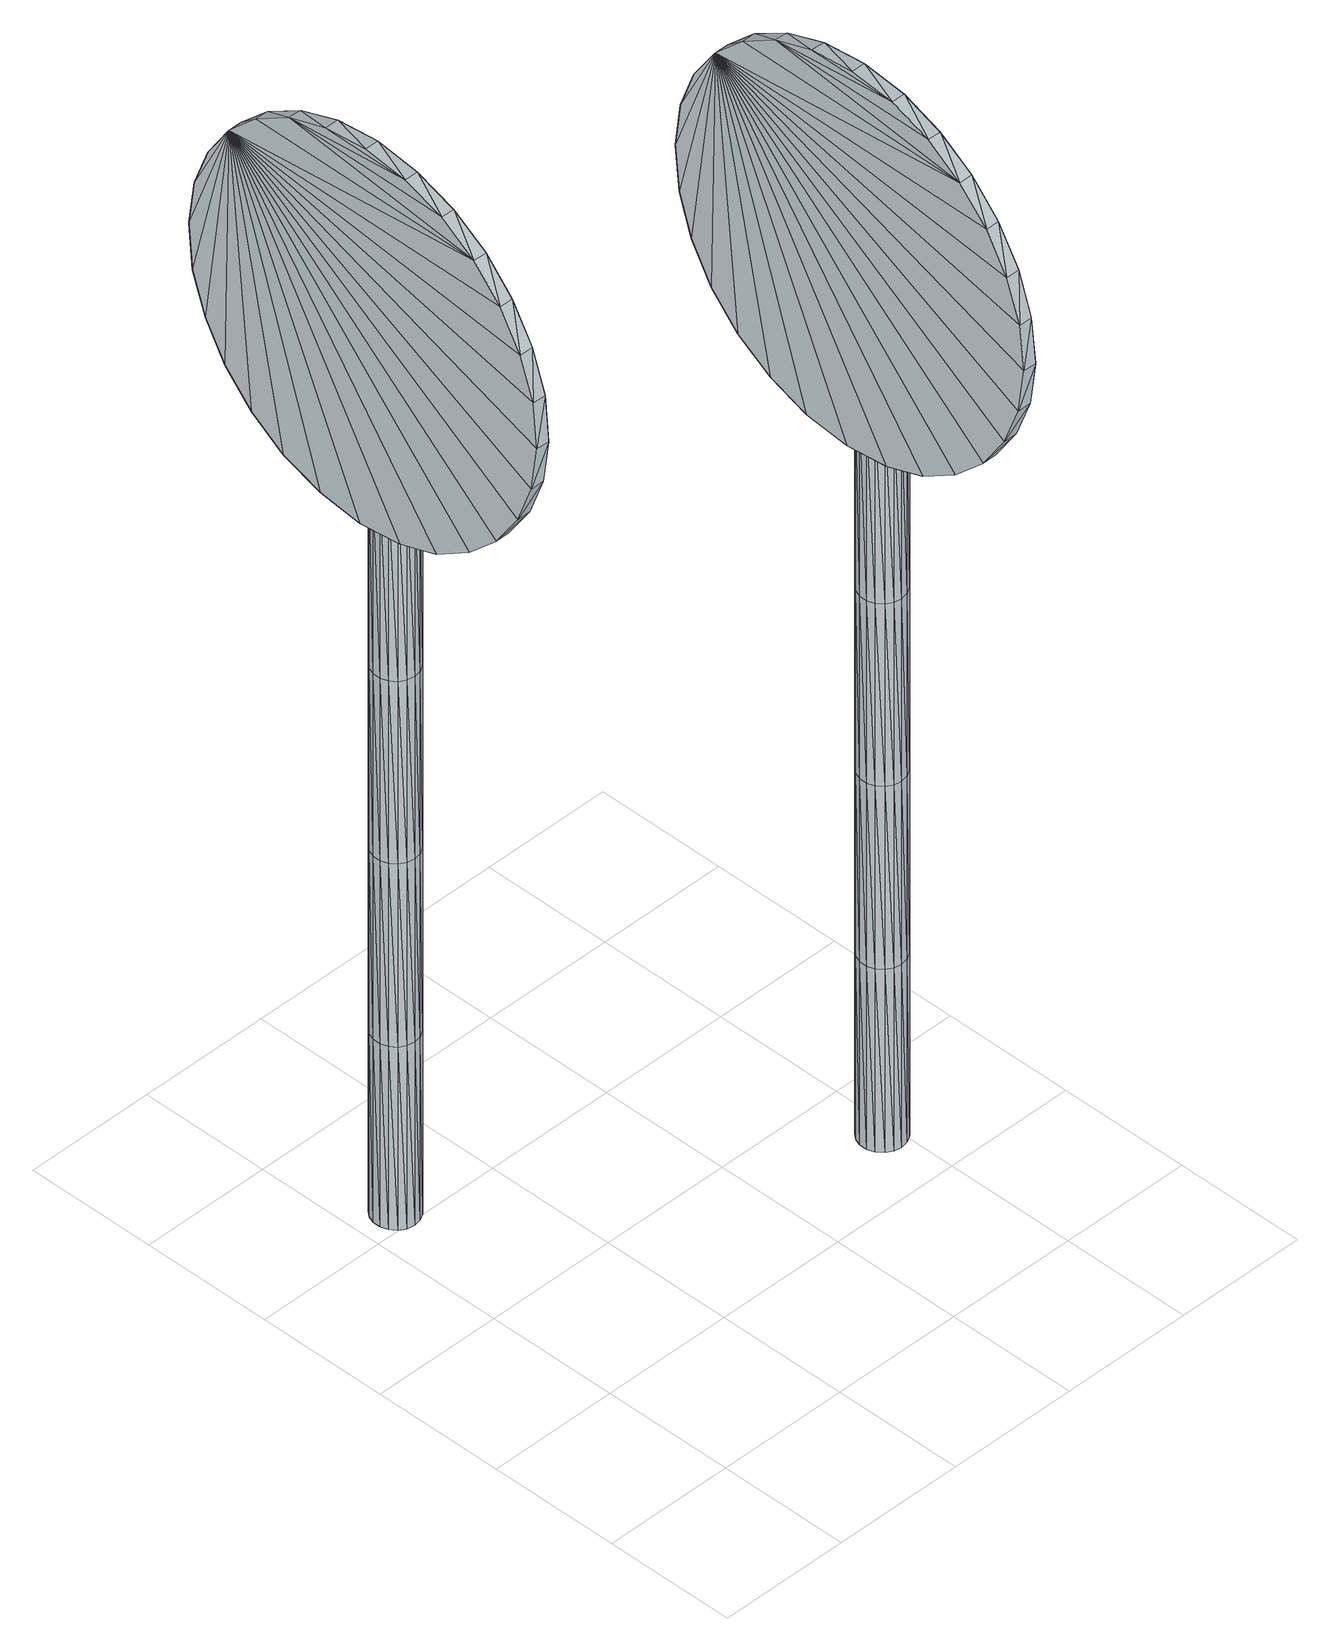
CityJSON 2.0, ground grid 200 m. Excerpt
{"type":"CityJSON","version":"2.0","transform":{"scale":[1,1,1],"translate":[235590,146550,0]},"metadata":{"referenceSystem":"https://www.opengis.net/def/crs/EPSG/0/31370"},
"CityObjects":{
"object1":{"type":"GenericCityObject","attributes":{"cluster":80,"mean_distance_to_centroid":0.0908,"new_centroid_x":235538.49,"new_centroid_y":147256.05,"mean_distance_to_camera":10.11,"H1":0,"H2":0,"Z_final":110.94,"cluster2":-1,"proj_x":235534.47,"proj_y":147251.44,"id_line":52570,"bearing_l":131.14,"distance":6.11,"orientation":"left","G_obj":311.14},"geometry":[{"type":"MultiSurface","lod":"2","boundaries":[[[0,1,2]],[[2,1,3]],[[3,1,4]],[[4,1,5]],[[5,1,6]],[[1,7,6]],[[1,8,7]],[[1,9,8]],[[1,10,9]],[[1,11,10]],[[1,12,11]],[[1,13,12]],[[1,14,13]],[[15,14,1]],[[16,15,1]],[[17,16,1]],[[18,17,1]],[[0,18,1]],[[19,20,0]],[[19,0,2]],[[21,19,2]],[[21,2,3]],[[21,3,22]],[[22,3,4]],[[22,4,23]],[[23,4,5]],[[23,5,24]],[[24,5,6]],[[24,6,25]],[[25,6,7]],[[25,7,26]],[[26,7,8]],[[26,8,27]],[[8,9,27]],[[27,9,28]],[[9,10,28]],[[10,29,28]],[[10,11,29]],[[11,30,29]],[[11,12,30]],[[30,12,31]],[[31,12,13]],[[31,13,32]],[[32,13,14]],[[32,14,33]],[[33,14,15]],[[33,15,34]],[[34,15,16]],[[34,16,35]],[[35,16,17]],[[36,35,17]],[[18,36,17]],[[20,36,18]],[[20,18,0]],[[37,38,20]],[[37,20,19]],[[39,37,19]],[[21,39,19]],[[39,21,40]],[[40,21,22]],[[40,22,41]],[[41,22,23]],[[41,23,42]],[[42,23,24]],[[42,24,43]],[[43,24,25]],[[43,25,44]],[[44,25,26]],[[26,45,44]],[[26,27,45]],[[27,46,45]],[[27,28,46]],[[28,47,46]],[[28,29,47]],[[47,29,48]],[[29,30,48]],[[48,30,49]],[[49,30,31]],[[49,31,50]],[[50,31,32]],[[50,32,51]],[[51,32,33]],[[51,33,52]],[[52,33,34]],[[52,34,53]],[[53,34,35]],[[54,53,35]],[[54,35,36]],[[38,54,36]],[[38,36,20]],[[55,56,38]],[[55,38,37]],[[57,55,37]],[[57,37,39]],[[57,39,58]],[[58,39,40]],[[58,40,59]],[[59,40,41]],[[59,41,60]],[[60,41,42]],[[60,42,61]],[[61,42,43]],[[61,43,62]],[[62,43,44]],[[44,63,62]],[[44,45,63]],[[45,64,63]],[[45,46,64]],[[46,65,64]],[[46,47,65]],[[47,66,65]],[[47,48,66]],[[66,48,67]],[[67,48,49]],[[67,49,68]],[[68,49,50]],[[68,50,69]],[[69,50,51]],[[69,51,70]],[[70,51,52]],[[70,52,71]],[[71,52,53]],[[72,71,53]],[[72,53,54]],[[56,72,54]],[[56,54,38]],[[73,74,56]],[[73,56,55]],[[75,73,55]],[[75,55,57]],[[75,57,76]],[[76,57,58]],[[76,58,77]],[[77,58,59]],[[77,59,78]],[[78,59,60]],[[78,60,79]],[[79,60,61]],[[79,61,80]],[[80,61,62]],[[62,81,80]],[[62,63,81]],[[63,82,81]],[[63,64,82]],[[64,83,82]],[[64,65,83]],[[65,84,83]],[[65,66,84]],[[84,66,85]],[[85,66,67]],[[85,67,86]],[[86,67,68]],[[86,68,87]],[[87,68,69]],[[87,69,88]],[[88,69,70]],[[88,70,89]],[[89,70,71]],[[90,89,71]],[[90,71,72]],[[74,90,72]],[[74,72,56]],[[91,92,74]],[[91,74,73]],[[93,91,73]],[[93,73,75]],[[93,75,94]],[[94,75,76]],[[94,76,95]],[[95,76,77]],[[95,77,96]],[[96,77,78]],[[96,78,97]],[[97,78,79]],[[97,79,98]],[[98,79,80]],[[80,99,98]],[[80,81,99]],[[81,100,99]],[[81,82,100]],[[82,101,100]],[[82,83,101]],[[83,102,101]],[[83,84,102]],[[102,84,103]],[[103,84,85]],[[103,85,104]],[[104,85,86]],[[104,86,105]],[[105,86,87]],[[105,87,106]],[[106,87,88]],[[106,88,107]],[[107,88,89]],[[108,107,89]],[[108,89,90]],[[92,108,90]],[[92,90,74]],[[92,91,109]],[[91,93,109]],[[93,94,109]],[[94,95,109]],[[95,96,109]],[[109,96,97]],[[109,97,98]],[[109,98,99]],[[109,99,100]],[[109,100,101]],[[109,101,102]],[[109,102,103]],[[109,103,104]],[[105,109,104]],[[106,109,105]],[[107,109,106]],[[108,109,107]],[[92,109,108]],[[110,111,112]],[[113,112,114]],[[115,112,113]],[[116,112,115]],[[117,112,116]],[[118,112,117]],[[119,112,118]],[[120,112,119]],[[121,112,120]],[[122,112,121]],[[122,123,112]],[[123,110,112]],[[111,124,112]],[[124,125,112]],[[125,126,112]],[[126,127,112]],[[127,128,112]],[[128,129,112]],[[129,130,112]],[[130,131,112]],[[112,131,132]],[[131,133,132]],[[131,134,133]],[[133,134,135]],[[133,135,136]],[[135,137,136]],[[133,136,138]],[[136,139,138]],[[136,137,139]],[[137,140,139]],[[137,135,140]],[[135,141,140]],[[135,134,141]],[[134,142,141]],[[134,131,142]],[[131,143,142]],[[131,130,143]],[[143,130,144]],[[144,130,129]],[[144,129,145]],[[145,129,128]],[[145,128,146]],[[146,127,147]],[[147,127,126]],[[147,126,148]],[[148,126,125]],[[148,125,149]],[[149,125,124]],[[150,149,124]],[[150,124,111]],[[151,150,111]],[[151,111,110]],[[152,151,110]],[[152,110,123]],[[146,128,127]],[[153,123,122]],[[154,153,122]],[[154,122,121]],[[155,154,121]],[[155,121,120]],[[156,155,120]],[[156,120,119]],[[157,156,119]],[[157,119,118]],[[157,118,158]],[[158,118,117]],[[158,117,159]],[[153,152,123]],[[159,117,116]],[[159,116,160]],[[160,116,115]],[[160,115,161]],[[161,115,113]],[[161,113,162]],[[162,113,114]],[[162,114,163]],[[163,114,112]],[[163,112,164]],[[164,112,132]],[[132,165,164]],[[132,133,165]],[[133,138,165]],[[138,139,140]],[[161,162,163]],[[160,161,163]],[[159,160,163]],[[158,159,163]],[[157,158,163]],[[156,157,163]],[[155,156,163]],[[154,155,163]],[[153,154,163]],[[153,163,152]],[[152,163,151]],[[151,163,150]],[[150,163,149]],[[149,163,148]],[[148,163,147]],[[147,163,146]],[[146,163,145]],[[145,163,144]],[[144,163,143]],[[143,163,142]],[[163,164,142]],[[142,164,165]],[[142,165,141]],[[165,140,141]],[[165,138,140]],[[166,167,168]],[[168,167,169]],[[170,168,169]],[[170,169,171]],[[170,171,172]],[[172,171,173]],[[172,173,174]],[[174,173,175]],[[174,175,176]],[[176,175,177]],[[176,177,178]],[[178,177,179]],[[178,179,180]],[[180,179,181]],[[180,181,182]],[[182,181,183]],[[182,183,184]],[[184,183,185]],[[184,185,186]],[[186,185,187]],[[186,187,188]],[[188,187,189]],[[188,189,190]],[[190,189,191]],[[192,190,191]],[[192,191,193]],[[194,192,193]],[[194,193,195]],[[196,194,195]],[[196,195,197]],[[198,196,197]],[[198,197,199]],[[200,198,199]],[[200,199,201]],[[202,200,201]],[[202,201,203]],[[204,202,203]],[[204,203,205]],[[206,204,205]],[[206,205,207]],[[208,206,207]],[[208,207,209]],[[210,208,209]],[[210,209,211]],[[212,210,211]],[[212,211,213]],[[214,212,213]],[[214,213,215]],[[216,214,215]],[[216,215,217]],[[216,217,218]],[[218,217,219]],[[218,219,220]],[[220,219,221]],[[220,221,222]],[[222,221,223]],[[222,223,224]],[[224,223,225]],[[224,225,226]],[[226,225,227]],[[226,227,228]],[[228,227,229]],[[228,229,230]],[[230,229,231]],[[230,231,232]],[[232,231,233]],[[232,233,234]],[[234,233,235]],[[234,235,236]],[[236,235,237]],[[238,236,237]],[[238,237,239]],[[238,239,240]],[[240,239,241]],[[241,242,240]],[[241,243,242]],[[242,243,244]],[[244,243,245]],[[244,245,246]],[[246,245,247]],[[246,247,248]],[[248,247,249]],[[248,249,250]],[[250,249,251]],[[250,251,252]],[[252,251,253]],[[252,253,254]],[[254,253,255]],[[254,255,256]],[[256,255,257]],[[256,257,258]],[[258,257,259]],[[258,259,260]],[[260,259,261]],[[260,261,262]],[[262,261,263]],[[262,263,264]],[[264,263,265]],[[264,265,266]],[[266,265,267]],[[266,267,268]],[[268,267,269]],[[269,270,268]],[[269,271,270]],[[271,272,270]],[[271,273,272]],[[273,274,272]],[[273,275,274]],[[275,276,274]],[[275,277,276]],[[277,278,276]],[[277,279,278]],[[279,280,278]],[[279,281,280]],[[281,282,280]],[[281,283,282]],[[283,284,282]],[[283,285,284]],[[285,286,284]],[[285,287,286]],[[287,288,286]],[[287,289,288]],[[289,290,288]],[[289,291,290]],[[290,291,292]],[[292,291,293]],[[292,293,294]],[[294,293,295]],[[294,295,296]],[[296,295,297]],[[296,297,298]],[[298,297,299]],[[298,299,300]],[[300,299,301]],[[300,301,302]],[[302,301,303]],[[302,303,304]],[[304,303,305]],[[304,305,306]],[[306,305,307]],[[306,307,308]],[[308,307,309]],[[308,309,310]],[[310,309,311]],[[310,311,312]],[[312,311,313]],[[313,166,312]],[[313,167,166]],[[169,167,313]],[[169,313,171]],[[171,313,311]],[[173,171,311]],[[173,311,309]],[[175,173,309]],[[175,309,307]],[[177,175,307]],[[177,307,305]],[[179,177,305]],[[179,305,303]],[[181,179,303]],[[181,303,301]],[[183,181,301]],[[183,301,299]],[[183,299,297]],[[185,183,297]],[[185,297,295]],[[187,185,295]],[[187,295,293]],[[189,187,293]],[[189,293,291]],[[189,291,289]],[[189,289,287]],[[191,189,287]],[[191,287,285]],[[193,191,285]],[[195,193,285]],[[195,285,283]],[[197,195,283]],[[199,197,283]],[[201,199,283]],[[201,283,281]],[[203,201,281]],[[205,203,281]],[[205,281,279]],[[205,279,207]],[[207,279,209]],[[209,279,277]],[[209,277,211]],[[211,277,275]],[[211,275,213]],[[213,275,273]],[[213,273,215]],[[215,273,271]],[[215,271,217]],[[217,271,219]],[[219,271,269]],[[219,269,221]],[[221,269,267]],[[221,267,223]],[[223,267,265]],[[223,265,225]],[[225,265,263]],[[225,263,261]],[[225,261,227]],[[227,261,259]],[[227,259,229]],[[229,259,257]],[[229,257,255]],[[229,255,231]],[[231,255,253]],[[231,253,233]],[[233,253,251]],[[233,251,235]],[[251,249,235]],[[235,249,247]],[[235,247,237]],[[247,245,237]],[[237,245,243]],[[237,243,239]],[[239,243,241]],[[238,240,242]],[[168,312,166]],[[170,312,168]],[[170,310,312]],[[172,310,170]],[[172,308,310]],[[174,308,172]],[[174,306,308]],[[176,306,174]],[[176,304,306]],[[178,304,176]],[[178,302,304]],[[180,302,178]],[[180,300,302]],[[182,300,180]],[[182,298,300]],[[182,296,298]],[[184,296,182]],[[184,294,296]],[[186,294,184]],[[186,292,294]],[[188,292,186]],[[188,290,292]],[[188,288,290]],[[188,286,288]],[[190,286,188]],[[190,284,286]],[[192,284,190]],[[194,284,192]],[[194,282,284]],[[196,282,194]],[[198,282,196]],[[200,282,198]],[[200,280,282]],[[202,280,200]],[[204,280,202]],[[204,278,280]],[[204,206,278]],[[206,208,278]],[[208,276,278]],[[208,210,276]],[[210,274,276]],[[210,212,274]],[[212,272,274]],[[212,214,272]],[[214,270,272]],[[214,216,270]],[[216,218,270]],[[218,268,270]],[[218,220,268]],[[220,266,268]],[[220,222,266]],[[222,264,266]],[[222,224,264]],[[224,262,264]],[[224,260,262]],[[224,226,260]],[[226,258,260]],[[226,228,258]],[[228,256,258]],[[228,254,256]],[[228,230,254]],[[230,252,254]],[[230,232,252]],[[232,250,252]],[[232,234,250]],[[250,234,248]],[[234,246,248]],[[234,236,246]],[[246,236,244]],[[236,242,244]],[[236,238,242]],[[314,315,316]],[[316,315,317]],[[318,316,317]],[[318,317,319]],[[318,319,320]],[[320,319,321]],[[320,321,322]],[[322,321,323]],[[322,323,324]],[[324,323,325]],[[324,325,326]],[[326,325,327]],[[326,327,328]],[[328,327,329]],[[328,329,330]],[[330,329,331]],[[330,331,332]],[[332,331,333]],[[332,333,334]],[[334,333,335]],[[334,335,336]],[[336,335,337]],[[336,337,338]],[[338,337,339]],[[340,338,339]],[[340,339,341]],[[342,340,341]],[[342,341,343]],[[344,342,343]],[[344,343,345]],[[346,344,345]],[[346,345,347]],[[348,346,347]],[[348,347,349]],[[350,348,349]],[[350,349,351]],[[352,350,351]],[[352,351,353]],[[354,352,353]],[[354,353,355]],[[356,354,355]],[[356,355,357]],[[358,356,357]],[[358,357,359]],[[360,358,359]],[[360,359,361]],[[362,360,361]],[[362,361,363]],[[364,362,363]],[[364,363,365]],[[364,365,366]],[[366,365,367]],[[366,367,368]],[[368,367,369]],[[368,369,370]],[[370,369,371]],[[370,371,372]],[[372,371,373]],[[372,373,374]],[[374,373,375]],[[374,375,376]],[[376,375,377]],[[376,377,378]],[[378,377,379]],[[378,379,380]],[[380,379,381]],[[380,381,382]],[[382,381,383]],[[382,383,384]],[[384,383,385]],[[386,384,385]],[[386,385,387]],[[386,387,388]],[[388,387,389]],[[389,390,388]],[[389,391,390]],[[390,391,392]],[[392,391,393]],[[392,393,394]],[[394,393,395]],[[394,395,396]],[[396,395,397]],[[396,397,398]],[[398,397,399]],[[398,399,400]],[[400,399,401]],[[400,401,402]],[[402,401,403]],[[402,403,404]],[[404,403,405]],[[404,405,406]],[[406,405,407]],[[406,407,408]],[[408,407,409]],[[408,409,410]],[[410,409,411]],[[410,411,412]],[[412,411,413]],[[412,413,414]],[[414,413,415]],[[414,415,416]],[[416,415,417]],[[417,418,416]],[[417,419,418]],[[419,420,418]],[[419,421,420]],[[421,422,420]],[[421,423,422]],[[423,424,422]],[[423,425,424]],[[425,426,424]],[[425,427,426]],[[427,428,426]],[[427,429,428]],[[429,430,428]],[[429,431,430]],[[431,432,430]],[[431,433,432]],[[433,434,432]],[[433,435,434]],[[435,436,434]],[[435,437,436]],[[437,438,436]],[[437,439,438]],[[438,439,440]],[[440,439,441]],[[440,441,442]],[[442,441,443]],[[442,443,444]],[[444,443,445]],[[444,445,446]],[[446,445,447]],[[446,447,448]],[[448,447,449]],[[448,449,450]],[[450,449,451]],[[450,451,452]],[[452,451,453]],[[452,453,454]],[[454,453,455]],[[454,455,456]],[[456,455,457]],[[456,457,458]],[[458,457,459]],[[458,459,460]],[[460,459,461]],[[461,314,460]],[[461,315,314]],[[317,315,461]],[[317,461,319]],[[319,461,459]],[[321,319,459]],[[321,459,457]],[[323,321,457]],[[323,457,455]],[[325,323,455]],[[325,455,453]],[[327,325,453]],[[327,453,451]],[[329,327,451]],[[329,451,449]],[[331,329,449]],[[331,449,447]],[[331,447,445]],[[333,331,445]],[[333,445,443]],[[335,333,443]],[[335,443,441]],[[337,335,441]],[[337,441,439]],[[337,439,437]],[[337,437,435]],[[339,337,435]],[[339,435,433]],[[341,339,433]],[[343,341,433]],[[343,433,431]],[[345,343,431]],[[347,345,431]],[[349,347,431]],[[349,431,429]],[[351,349,429]],[[353,351,429]],[[353,429,427]],[[353,427,355]],[[355,427,357]],[[357,427,425]],[[357,425,359]],[[359,425,423]],[[359,423,361]],[[361,423,421]],[[361,421,363]],[[363,421,419]],[[363,419,365]],[[365,419,367]],[[367,419,417]],[[367,417,369]],[[369,417,415]],[[369,415,371]],[[371,415,413]],[[371,413,373]],[[373,413,411]],[[373,411,409]],[[373,409,375]],[[375,409,407]],[[375,407,377]],[[377,407,405]],[[377,405,403]],[[377,403,379]],[[379,403,401]],[[379,401,381]],[[381,401,399]],[[381,399,383]],[[399,397,383]],[[383,397,395]],[[383,395,385]],[[395,393,385]],[[385,393,391]],[[385,391,387]],[[387,391,389]],[[386,388,390]],[[316,460,314]],[[318,460,316]],[[318,458,460]],[[320,458,318]],[[320,456,458]],[[322,456,320]],[[322,454,456]],[[324,454,322]],[[324,452,454]],[[326,452,324]],[[326,450,452]],[[328,450,326]],[[328,448,450]],[[330,448,328]],[[330,446,448]],[[330,444,446]],[[332,444,330]],[[332,442,444]],[[334,442,332]],[[334,440,442]],[[336,440,334]],[[336,438,440]],[[336,436,438]],[[336,434,436]],[[338,434,336]],[[338,432,434]],[[340,432,338]],[[342,432,340]],[[342,430,432]],[[344,430,342]],[[346,430,344]],[[348,430,346]],[[348,428,430]],[[350,428,348]],[[352,428,350]],[[352,426,428]],[[352,354,426]],[[354,356,426]],[[356,424,426]],[[356,358,424]],[[358,422,424]],[[358,360,422]],[[360,420,422]],[[360,362,420]],[[362,418,420]],[[362,364,418]],[[364,366,418]],[[366,416,418]],[[366,368,416]],[[368,414,416]],[[368,370,414]],[[370,412,414]],[[370,372,412]],[[372,410,412]],[[372,408,410]],[[372,374,408]],[[374,406,408]],[[374,376,406]],[[376,404,406]],[[376,402,404]],[[376,378,402]],[[378,400,402]],[[378,380,400]],[[380,398,400]],[[380,382,398]],[[398,382,396]],[[382,394,396]],[[382,384,394]],[[394,384,392]],[[384,390,392]],[[384,386,390]]]}]},
"object2":{"type":"GenericCityObject","attributes":{"cluster":92,"mean_distance_to_centroid":0.0808,"new_centroid_x":236062.91,"new_centroid_y":146932.12,"mean_distance_to_camera":8.89,"H1":0,"H2":0,"Z_final":108.78,"cluster2":-1,"proj_x":236066.83,"proj_y":146926.92,"id_line":53574,"bearing_l":52.92,"distance":6.51,"orientation":"left","G_obj":232.92},"geometry":[{"type":"MultiSurface","lod":"2","boundaries":[[[462,463,464]],[[464,463,465]],[[465,463,466]],[[466,463,467]],[[467,463,468]],[[463,469,468]],[[463,470,469]],[[463,471,470]],[[463,472,471]],[[463,473,472]],[[463,474,473]],[[463,475,474]],[[463,476,475]],[[477,476,463]],[[478,477,463]],[[479,478,463]],[[480,479,463]],[[462,480,463]],[[481,482,462]],[[481,462,464]],[[483,481,464]],[[483,464,465]],[[483,465,484]],[[484,465,466]],[[484,466,485]],[[485,466,467]],[[485,467,486]],[[486,467,468]],[[486,468,487]],[[487,468,469]],[[487,469,488]],[[488,469,470]],[[488,470,489]],[[470,471,489]],[[489,471,490]],[[471,472,490]],[[472,491,490]],[[472,473,491]],[[473,492,491]],[[473,474,492]],[[492,474,493]],[[493,474,475]],[[493,475,494]],[[494,475,476]],[[494,476,495]],[[495,476,477]],[[495,477,496]],[[496,477,478]],[[496,478,497]],[[497,478,479]],[[498,497,479]],[[480,498,479]],[[482,498,480]],[[482,480,462]],[[499,500,482]],[[499,482,481]],[[501,499,481]],[[483,501,481]],[[501,483,502]],[[502,483,484]],[[502,484,503]],[[503,484,485]],[[503,485,504]],[[504,485,486]],[[504,486,505]],[[505,486,487]],[[505,487,506]],[[506,487,488]],[[488,507,506]],[[488,489,507]],[[489,508,507]],[[489,490,508]],[[490,509,508]],[[490,491,509]],[[509,491,510]],[[491,492,510]],[[510,492,511]],[[511,492,493]],[[511,493,512]],[[512,493,494]],[[512,494,513]],[[513,494,495]],[[513,495,514]],[[514,495,496]],[[514,496,515]],[[515,496,497]],[[516,515,497]],[[516,497,498]],[[500,516,498]],[[500,498,482]],[[517,518,500]],[[517,500,499]],[[519,517,499]],[[519,499,501]],[[519,501,520]],[[520,501,502]],[[520,502,521]],[[521,502,503]],[[521,503,522]],[[522,503,504]],[[522,504,523]],[[523,504,505]],[[523,505,524]],[[524,505,506]],[[506,525,524]],[[506,507,525]],[[507,526,525]],[[507,508,526]],[[508,527,526]],[[508,509,527]],[[509,528,527]],[[509,510,528]],[[528,510,529]],[[529,510,511]],[[529,511,530]],[[530,511,512]],[[530,512,531]],[[531,512,513]],[[531,513,532]],[[532,513,514]],[[532,514,533]],[[533,514,515]],[[534,533,515]],[[534,515,516]],[[518,534,516]],[[518,516,500]],[[535,536,518]],[[535,518,517]],[[537,535,517]],[[537,517,519]],[[537,519,538]],[[538,519,520]],[[538,520,539]],[[539,520,521]],[[539,521,540]],[[540,521,522]],[[540,522,541]],[[541,522,523]],[[541,523,542]],[[542,523,524]],[[524,543,542]],[[524,525,543]],[[525,544,543]],[[525,526,544]],[[526,545,544]],[[526,527,545]],[[527,546,545]],[[527,528,546]],[[546,528,547]],[[547,528,529]],[[547,529,548]],[[548,529,530]],[[548,530,549]],[[549,530,531]],[[549,531,550]],[[550,531,532]],[[550,532,551]],[[551,532,533]],[[552,551,533]],[[552,533,534]],[[536,552,534]],[[536,534,518]],[[553,554,536]],[[553,536,535]],[[555,553,535]],[[555,535,537]],[[555,537,556]],[[556,537,538]],[[556,538,557]],[[557,538,539]],[[557,539,558]],[[558,539,540]],[[558,540,559]],[[559,540,541]],[[559,541,560]],[[560,541,542]],[[542,561,560]],[[542,543,561]],[[543,562,561]],[[543,544,562]],[[544,563,562]],[[544,545,563]],[[545,564,563]],[[545,546,564]],[[564,546,565]],[[565,546,547]],[[565,547,566]],[[566,547,548]],[[566,548,567]],[[567,548,549]],[[567,549,568]],[[568,549,550]],[[568,550,569]],[[569,550,551]],[[570,569,551]],[[570,551,552]],[[554,570,552]],[[554,552,536]],[[554,553,571]],[[553,555,571]],[[555,556,571]],[[556,557,571]],[[557,558,571]],[[571,558,559]],[[571,559,560]],[[571,560,561]],[[571,561,562]],[[571,562,563]],[[571,563,564]],[[571,564,565]],[[571,565,566]],[[567,571,566]],[[568,571,567]],[[569,571,568]],[[570,571,569]],[[554,571,570]],[[572,573,574]],[[575,574,576]],[[577,574,575]],[[578,574,577]],[[579,574,578]],[[580,574,579]],[[581,574,580]],[[582,574,581]],[[583,574,582]],[[584,574,583]],[[584,585,574]],[[585,572,574]],[[573,586,574]],[[586,587,574]],[[587,588,574]],[[588,589,574]],[[589,590,574]],[[590,591,574]],[[591,592,574]],[[592,593,574]],[[574,593,594]],[[593,595,594]],[[593,596,595]],[[595,596,597]],[[595,597,598]],[[597,599,598]],[[595,598,600]],[[598,601,600]],[[598,599,601]],[[599,602,601]],[[599,597,602]],[[597,603,602]],[[597,596,603]],[[596,604,603]],[[596,593,604]],[[593,605,604]],[[593,592,605]],[[605,592,606]],[[606,592,591]],[[606,591,607]],[[607,591,590]],[[607,590,608]],[[608,589,609]],[[609,589,588]],[[609,588,610]],[[610,588,587]],[[610,587,611]],[[611,587,586]],[[612,611,586]],[[612,586,573]],[[613,612,573]],[[613,573,572]],[[614,613,572]],[[614,572,585]],[[608,590,589]],[[615,585,584]],[[616,615,584]],[[616,584,583]],[[617,616,583]],[[617,583,582]],[[618,617,582]],[[618,582,581]],[[619,618,581]],[[619,581,580]],[[619,580,620]],[[620,580,579]],[[620,579,621]],[[615,614,585]],[[621,579,578]],[[621,578,622]],[[622,578,577]],[[622,577,623]],[[623,577,575]],[[623,575,624]],[[624,575,576]],[[624,576,625]],[[625,576,574]],[[625,574,626]],[[626,574,594]],[[594,627,626]],[[594,595,627]],[[595,600,627]],[[600,601,602]],[[623,624,625]],[[622,623,625]],[[621,622,625]],[[620,621,625]],[[619,620,625]],[[618,619,625]],[[617,618,625]],[[616,617,625]],[[615,616,625]],[[615,625,614]],[[614,625,613]],[[613,625,612]],[[612,625,611]],[[611,625,610]],[[610,625,609]],[[609,625,608]],[[608,625,607]],[[607,625,606]],[[606,625,605]],[[605,625,604]],[[625,626,604]],[[604,626,627]],[[604,627,603]],[[627,602,603]],[[627,600,602]],[[628,629,630]],[[630,629,631]],[[632,630,631]],[[632,631,633]],[[632,633,634]],[[634,633,635]],[[634,635,636]],[[636,635,637]],[[636,637,638]],[[638,637,639]],[[638,639,640]],[[640,639,641]],[[640,641,642]],[[642,641,643]],[[642,643,644]],[[644,643,645]],[[644,645,646]],[[646,645,647]],[[646,647,648]],[[648,647,649]],[[648,649,650]],[[650,649,651]],[[650,651,652]],[[652,651,653]],[[654,652,653]],[[654,653,655]],[[656,654,655]],[[656,655,657]],[[658,656,657]],[[658,657,659]],[[660,658,659]],[[660,659,661]],[[662,660,661]],[[662,661,663]],[[664,662,663]],[[664,663,665]],[[666,664,665]],[[666,665,667]],[[668,666,667]],[[668,667,669]],[[670,668,669]],[[670,669,671]],[[672,670,671]],[[672,671,673]],[[674,672,673]],[[674,673,675]],[[676,674,675]],[[676,675,677]],[[678,676,677]],[[678,677,679]],[[678,679,680]],[[680,679,681]],[[680,681,682]],[[682,681,683]],[[682,683,684]],[[684,683,685]],[[684,685,686]],[[686,685,687]],[[686,687,688]],[[688,687,689]],[[688,689,690]],[[690,689,691]],[[690,691,692]],[[692,691,693]],[[692,693,694]],[[694,693,695]],[[694,695,696]],[[696,695,697]],[[696,697,698]],[[698,697,699]],[[700,698,699]],[[700,699,701]],[[700,701,702]],[[702,701,703]],[[703,704,702]],[[703,705,704]],[[704,705,706]],[[706,705,707]],[[706,707,708]],[[708,707,709]],[[708,709,710]],[[710,709,711]],[[710,711,712]],[[712,711,713]],[[712,713,714]],[[714,713,715]],[[714,715,716]],[[716,715,717]],[[716,717,718]],[[718,717,719]],[[718,719,720]],[[720,719,721]],[[720,721,722]],[[722,721,723]],[[722,723,724]],[[724,723,725]],[[724,725,726]],[[726,725,727]],[[726,727,728]],[[728,727,729]],[[729,730,728]],[[729,731,730]],[[731,732,730]],[[731,733,732]],[[733,734,732]],[[733,735,734]],[[735,736,734]],[[735,737,736]],[[737,738,736]],[[737,739,738]],[[739,740,738]],[[739,741,740]],[[741,742,740]],[[741,743,742]],[[743,744,742]],[[743,745,744]],[[745,746,744]],[[745,747,746]],[[747,748,746]],[[747,749,748]],[[749,750,748]],[[749,751,750]],[[750,751,752]],[[752,751,753]],[[752,753,754]],[[754,753,755]],[[754,755,756]],[[756,755,757]],[[756,757,758]],[[758,757,759]],[[758,759,760]],[[760,759,761]],[[760,761,762]],[[762,761,763]],[[762,763,764]],[[764,763,765]],[[764,765,766]],[[766,765,767]],[[766,767,768]],[[768,767,769]],[[768,769,770]],[[770,769,771]],[[770,771,772]],[[772,771,773]],[[772,773,774]],[[774,773,775]],[[775,628,774]],[[775,629,628]],[[631,629,775]],[[631,775,633]],[[633,775,773]],[[635,633,773]],[[635,773,771]],[[637,635,771]],[[637,771,769]],[[639,637,769]],[[639,769,767]],[[641,639,767]],[[641,767,765]],[[643,641,765]],[[643,765,763]],[[645,643,763]],[[645,763,761]],[[645,761,759]],[[647,645,759]],[[647,759,757]],[[649,647,757]],[[649,757,755]],[[649,755,753]],[[651,649,753]],[[651,753,751]],[[651,751,749]],[[651,749,747]],[[653,651,747]],[[653,747,745]],[[655,653,745]],[[657,655,745]],[[657,745,743]],[[659,657,743]],[[661,659,743]],[[663,661,743]],[[663,743,741]],[[665,663,741]],[[667,665,741]],[[667,741,739]],[[667,739,669]],[[669,739,671]],[[671,739,737]],[[671,737,673]],[[673,737,735]],[[673,735,675]],[[675,735,733]],[[675,733,677]],[[677,733,731]],[[677,731,679]],[[679,731,681]],[[681,731,729]],[[681,729,683]],[[683,729,727]],[[683,727,685]],[[685,727,725]],[[685,725,687]],[[687,725,723]],[[687,723,689]],[[689,723,721]],[[689,721,691]],[[691,721,719]],[[691,719,717]],[[691,717,693]],[[693,717,715]],[[693,715,695]],[[695,715,713]],[[695,713,697]],[[713,711,697]],[[697,711,709]],[[697,709,699]],[[709,707,699]],[[699,707,705]],[[699,705,701]],[[701,705,703]],[[700,702,704]],[[630,774,628]],[[632,774,630]],[[632,772,774]],[[634,772,632]],[[634,770,772]],[[636,770,634]],[[636,768,770]],[[638,768,636]],[[638,766,768]],[[640,766,638]],[[640,764,766]],[[642,764,640]],[[642,762,764]],[[644,762,642]],[[644,760,762]],[[644,758,760]],[[646,758,644]],[[646,756,758]],[[648,756,646]],[[648,754,756]],[[648,752,754]],[[650,752,648]],[[650,750,752]],[[650,748,750]],[[650,746,748]],[[652,746,650]],[[652,744,746]],[[654,744,652]],[[656,744,654]],[[656,742,744]],[[658,742,656]],[[660,742,658]],[[662,742,660]],[[662,740,742]],[[664,740,662]],[[666,740,664]],[[666,738,740]],[[666,668,738]],[[668,670,738]],[[670,736,738]],[[670,672,736]],[[672,734,736]],[[672,674,734]],[[674,732,734]],[[674,676,732]],[[676,730,732]],[[676,678,730]],[[678,680,730]],[[680,728,730]],[[680,682,728]],[[682,726,728]],[[682,684,726]],[[684,724,726]],[[684,686,724]],[[686,722,724]],[[686,688,722]],[[688,720,722]],[[688,690,720]],[[690,718,720]],[[690,716,718]],[[690,692,716]],[[692,714,716]],[[692,694,714]],[[694,712,714]],[[694,696,712]],[[712,696,710]],[[696,708,710]],[[696,698,708]],[[708,698,706]],[[698,704,706]],[[698,700,704]],[[776,777,778]],[[778,777,779]],[[780,778,779]],[[780,779,781]],[[780,781,782]],[[782,781,783]],[[782,783,784]],[[784,783,785]],[[784,785,786]],[[786,785,787]],[[786,787,788]],[[788,787,789]],[[788,789,790]],[[790,789,791]],[[790,791,792]],[[792,791,793]],[[792,793,794]],[[794,793,795]],[[794,795,796]],[[796,795,797]],[[796,797,798]],[[798,797,799]],[[798,799,800]],[[800,799,801]],[[802,800,801]],[[802,801,803]],[[804,802,803]],[[804,803,805]],[[806,804,805]],[[806,805,807]],[[808,806,807]],[[808,807,809]],[[810,808,809]],[[810,809,811]],[[812,810,811]],[[812,811,813]],[[814,812,813]],[[814,813,815]],[[816,814,815]],[[816,815,817]],[[818,816,817]],[[818,817,819]],[[820,818,819]],[[820,819,821]],[[822,820,821]],[[822,821,823]],[[824,822,823]],[[824,823,825]],[[826,824,825]],[[826,825,827]],[[826,827,828]],[[828,827,829]],[[828,829,830]],[[830,829,831]],[[830,831,832]],[[832,831,833]],[[832,833,834]],[[834,833,835]],[[834,835,836]],[[836,835,837]],[[836,837,838]],[[838,837,839]],[[838,839,840]],[[840,839,841]],[[840,841,842]],[[842,841,843]],[[842,843,844]],[[844,843,845]],[[844,845,846]],[[846,845,847]],[[846,847,848]],[[848,847,849]],[[850,848,849]],[[850,849,851]],[[850,851,852]],[[852,851,853]],[[853,854,852]],[[853,855,854]],[[854,855,856]],[[856,855,857]],[[856,857,858]],[[858,857,859]],[[858,859,860]],[[860,859,861]],[[860,861,862]],[[862,861,863]],[[862,863,864]],[[864,863,865]],[[864,865,866]],[[866,865,867]],[[866,867,868]],[[868,867,869]],[[868,869,870]],[[870,869,871]],[[870,871,872]],[[872,871,873]],[[872,873,874]],[[874,873,875]],[[874,875,876]],[[876,875,877]],[[876,877,878]],[[878,877,879]],[[879,880,878]],[[879,881,880]],[[881,882,880]],[[881,883,882]],[[883,884,882]],[[883,885,884]],[[885,886,884]],[[885,887,886]],[[887,888,886]],[[887,889,888]],[[889,890,888]],[[889,891,890]],[[891,892,890]],[[891,893,892]],[[893,894,892]],[[893,895,894]],[[895,896,894]],[[895,897,896]],[[897,898,896]],[[897,899,898]],[[899,900,898]],[[899,901,900]],[[900,901,902]],[[902,901,903]],[[902,903,904]],[[904,903,905]],[[904,905,906]],[[906,905,907]],[[906,907,908]],[[908,907,909]],[[908,909,910]],[[910,909,911]],[[910,911,912]],[[912,911,913]],[[912,913,914]],[[914,913,915]],[[914,915,916]],[[916,915,917]],[[916,917,918]],[[918,917,919]],[[918,919,920]],[[920,919,921]],[[920,921,922]],[[922,921,923]],[[922,923,924]],[[924,923,925]],[[925,776,924]],[[925,777,776]],[[779,777,925]],[[779,925,781]],[[781,925,923]],[[783,781,923]],[[783,923,921]],[[785,783,921]],[[785,921,919]],[[787,785,919]],[[787,919,917]],[[789,787,917]],[[789,917,915]],[[791,789,915]],[[791,915,913]],[[793,791,913]],[[793,913,911]],[[793,911,909]],[[795,793,909]],[[795,909,907]],[[797,795,907]],[[797,907,905]],[[797,905,903]],[[799,797,903]],[[799,903,901]],[[799,901,899]],[[799,899,897]],[[801,799,897]],[[801,897,895]],[[803,801,895]],[[805,803,895]],[[805,895,893]],[[807,805,893]],[[809,807,893]],[[811,809,893]],[[811,893,891]],[[813,811,891]],[[815,813,891]],[[815,891,889]],[[815,889,817]],[[817,889,819]],[[819,889,887]],[[819,887,821]],[[821,887,885]],[[821,885,823]],[[823,885,883]],[[823,883,825]],[[825,883,881]],[[825,881,827]],[[827,881,829]],[[829,881,879]],[[829,879,831]],[[831,879,833]],[[833,879,877]],[[833,877,835]],[[835,877,875]],[[835,875,837]],[[837,875,873]],[[837,873,839]],[[839,873,871]],[[839,871,841]],[[841,871,869]],[[841,869,867]],[[841,867,843]],[[843,867,865]],[[843,865,845]],[[845,865,863]],[[845,863,847]],[[863,861,847]],[[847,861,859]],[[847,859,849]],[[859,857,849]],[[849,857,855]],[[849,855,851]],[[851,855,853]],[[850,852,854]],[[778,924,776]],[[780,924,778]],[[780,922,924]],[[782,922,780]],[[782,920,922]],[[784,920,782]],[[784,918,920]],[[786,918,784]],[[786,916,918]],[[788,916,786]],[[788,914,916]],[[790,914,788]],[[790,912,914]],[[792,912,790]],[[792,910,912]],[[792,908,910]],[[794,908,792]],[[794,906,908]],[[796,906,794]],[[796,904,906]],[[796,902,904]],[[798,902,796]],[[798,900,902]],[[798,898,900]],[[798,896,898]],[[800,896,798]],[[800,894,896]],[[802,894,800]],[[804,894,802]],[[804,892,894]],[[806,892,804]],[[808,892,806]],[[810,892,808]],[[810,890,892]],[[812,890,810]],[[814,890,812]],[[814,888,890]],[[814,816,888]],[[816,818,888]],[[818,886,888]],[[818,820,886]],[[820,884,886]],[[820,822,884]],[[822,882,884]],[[822,824,882]],[[824,880,882]],[[824,826,880]],[[826,828,880]],[[828,878,880]],[[828,830,878]],[[830,832,878]],[[832,876,878]],[[832,834,876]],[[834,874,876]],[[834,836,874]],[[836,872,874]],[[836,838,872]],[[838,870,872]],[[838,840,870]],[[840,868,870]],[[840,866,868]],[[840,842,866]],[[842,864,866]],[[842,844,864]],[[844,862,864]],[[844,846,862]],[[862,846,860]],[[846,858,860]],[[846,848,858]],[[858,848,856]],[[848,854,856]],[[848,850,854]]]}]}
},
"vertices":[
[58,660,2],[58,627,2],[69,658,2],[79,653,2],[87,644,2],[91,633,2],[91,621,2],[87,610,2],[79,601,2],[69,595,2],[58,593,2],[46,595,2],[36,601,2],[29,610,2],[25,621,2],[25,633,2],[29,644,2],[36,653,2],[46,658,2],[69,658,300],[58,660,300],[79,653,300],[87,644,300],[91,633,300],[91,621,300],[87,610,300],[79,601,300],[69,595,300],[58,593,300],[46,595,300],[36,601,300],[29,610,300],[25,621,300],[25,633,300],[29,644,300],[36,653,300],[46,658,300],[69,658,598],[58,660,598],[79,653,598],[87,644,598],[91,633,598],[91,621,598],[87,610,598],[79,601,598],[69,595,598],[58,593,598],[46,595,598],[36,601,598],[29,610,598],[25,621,598],[25,633,598],[29,644,598],[36,653,598],[46,658,598],[69,658,895],[58,660,895],[79,653,895],[87,644,895],[91,633,895],[91,621,895],[87,610,895],[79,601,895],[69,595,895],[58,593,895],[46,595,895],[36,601,895],[29,610,895],[25,621,895],[25,633,895],[29,644,895],[36,653,895],[46,658,895],[69,658,1193],[58,660,1193],[79,653,1193],[87,644,1193],[91,633,1193],[91,621,1193],[87,610,1193],[79,601,1193],[69,595,1193],[58,593,1193],[46,595,1193],[36,601,1193],[29,610,1193],[25,621,1193],[25,633,1193],[29,644,1193],[36,653,1193],[46,658,1193],[69,658,1491],[58,660,1491],[79,653,1491],[87,644,1491],[91,633,1491],[91,621,1491],[87,610,1491],[79,601,1491],[69,595,1491],[58,593,1491],[46,595,1491],[36,601,1491],[29,610,1491],[25,621,1491],[25,633,1491],[29,644,1491],[36,653,1491],[46,658,1491],[58,627,1491],[22,501,1185],[23,444,1221],[32,869,1645],[30,927,1525],[31,904,1589],[29,935,1456],[27,927,1387],[26,904,1324],[25,869,1268],[24,822,1221],[23,766,1185],[23,702,1162],[22,633,1154],[22,564,1162],[23,398,1268],[24,362,1324],[25,339,1387],[26,331,1456],[28,339,1525],[29,362,1589],[30,398,1645],[31,444,1692],[32,822,1692],[33,766,1727],[32,501,1727],[32,564,1750],[33,702,1750],[33,633,1758],[12,702,1750],[12,633,1758],[11,564,1750],[11,501,1728],[10,445,1692],[9,398,1645],[8,362,1589],[7,339,1526],[5,331,1457],[4,339,1387],[3,362,1324],[2,398,1268],[2,445,1221],[1,501,1185],[1,564,1163],[1,633,1155],[2,702,1163],[2,766,1185],[3,822,1221],[4,869,1268],[5,904,1324],[6,927,1387],[8,935,1457],[9,927,1526],[10,904,1589],[11,869,1645],[11,822,1692],[12,766,1728],[15,737,1304],[15,737,1265],[48,736,1304],[48,736,1265],[48,718,1304],[48,718,1265],[70,709,1304],[70,709,1265],[73,708,1304],[73,708,1265],[77,706,1304],[77,706,1265],[80,705,1304],[80,705,1265],[84,703,1304],[84,703,1265],[87,701,1304],[87,701,1265],[90,699,1304],[90,699,1265],[93,697,1304],[93,697,1265],[103,689,1304],[103,689,1265],[106,687,1304],[106,687,1265],[108,684,1304],[108,684,1265],[110,681,1304],[110,681,1265],[112,678,1304],[112,678,1265],[113,675,1304],[113,675,1265],[114,671,1304],[114,671,1265],[114,667,1304],[114,667,1265],[113,633,1304],[113,633,1265],[111,614,1304],[111,614,1265],[110,609,1304],[110,609,1265],[108,604,1304],[108,604,1265],[106,599,1304],[106,599,1265],[103,595,1304],[103,595,1265],[100,591,1304],[100,591,1265],[96,588,1304],[96,588,1265],[92,585,1304],[92,585,1265],[87,582,1304],[87,582,1265],[82,580,1304],[82,580,1265],[77,578,1304],[77,578,1265],[72,577,1304],[72,577,1265],[67,576,1304],[67,576,1265],[62,575,1304],[62,575,1265],[57,575,1304],[57,575,1265],[45,575,1304],[45,575,1265],[43,550,1304],[43,550,1265],[14,548,1304],[14,548,1265],[15,580,1304],[15,580,1265],[35,594,1304],[35,594,1265],[51,593,1304],[51,593,1265],[54,593,1304],[54,593,1265],[58,593,1304],[58,593,1265],[61,593,1304],[61,593,1265],[64,594,1304],[64,594,1265],[68,594,1304],[68,594,1265],[71,595,1304],[71,595,1265],[74,596,1304],[74,596,1265],[75,596,1304],[75,596,1265],[77,597,1304],[77,597,1265],[80,599,1304],[80,599,1265],[82,601,1304],[82,601,1265],[84,603,1304],[84,603,1265],[86,605,1304],[86,605,1265],[87,608,1304],[87,608,1265],[87,611,1304],[87,611,1265],[89,631,1304],[89,631,1265],[89,668,1304],[89,668,1265],[89,670,1304],[89,670,1265],[88,672,1304],[88,672,1265],[87,674,1304],[87,674,1265],[86,676,1304],[86,676,1265],[85,678,1304],[85,678,1265],[83,679,1304],[83,679,1265],[81,680,1304],[81,680,1265],[79,682,1304],[79,682,1265],[77,683,1304],[77,683,1265],[74,684,1304],[74,684,1265],[72,684,1304],[72,684,1265],[70,685,1304],[70,685,1265],[67,686,1304],[67,686,1265],[65,686,1304],[65,686,1265],[44,690,1304],[44,690,1265],[20,704,1304],[20,704,1265],[23,737,1473],[23,737,1434],[56,736,1473],[56,736,1434],[56,718,1473],[56,718,1434],[78,709,1473],[78,709,1434],[81,708,1473],[81,708,1434],[85,706,1473],[85,706,1434],[88,705,1473],[88,705,1434],[92,703,1473],[92,703,1434],[95,701,1473],[95,701,1434],[98,699,1473],[98,699,1434],[101,697,1473],[101,697,1434],[111,689,1473],[111,689,1434],[114,687,1473],[114,687,1434],[116,684,1473],[116,684,1434],[118,681,1473],[118,681,1434],[120,678,1473],[120,678,1434],[121,675,1473],[121,675,1434],[122,671,1473],[122,671,1434],[122,667,1473],[122,667,1434],[121,633,1473],[121,633,1434],[119,614,1473],[119,614,1434],[118,609,1473],[118,609,1434],[116,604,1473],[116,604,1434],[114,599,1473],[114,599,1434],[111,595,1473],[111,595,1434],[108,591,1473],[108,591,1434],[104,588,1473],[104,588,1434],[100,585,1473],[100,585,1434],[95,582,1473],[95,582,1434],[90,580,1473],[90,580,1434],[85,578,1473],[85,578,1434],[80,577,1473],[80,577,1434],[75,576,1473],[75,576,1434],[70,575,1473],[70,575,1434],[65,575,1473],[65,575,1434],[53,575,1473],[53,575,1434],[51,550,1473],[51,550,1434],[22,548,1473],[22,548,1434],[23,580,1473],[23,580,1434],[43,594,1473],[43,594,1434],[59,593,1473],[59,593,1434],[62,593,1473],[62,593,1434],[66,593,1473],[66,593,1434],[69,593,1473],[69,593,1434],[73,594,1473],[73,594,1434],[76,594,1473],[76,594,1434],[79,595,1473],[79,595,1434],[82,596,1473],[82,596,1434],[83,596,1473],[83,596,1434],[86,597,1473],[86,597,1434],[88,599,1473],[88,599,1434],[90,601,1473],[90,601,1434],[92,603,1473],[92,603,1434],[94,605,1473],[94,605,1434],[95,608,1473],[95,608,1434],[95,611,1473],[95,611,1434],[98,631,1473],[98,631,1434],[97,668,1473],[97,668,1434],[97,670,1473],[97,670,1434],[96,672,1473],[96,672,1434],[96,674,1473],[96,674,1434],[94,676,1473],[94,676,1434],[93,678,1473],[93,678,1434],[91,679,1473],[91,679,1434],[89,680,1473],[89,680,1434],[87,682,1473],[87,682,1434],[85,683,1473],[85,683,1434],[82,684,1473],[82,684,1434],[80,684,1473],[80,684,1434],[78,685,1473],[78,685,1434],[75,686,1473],[75,686,1434],[73,686,1473],[73,686,1434],[52,690,1473],[52,690,1434],[28,704,1473],[28,704,1434],
[582,337,2],[582,303,2],[594,335,2],[604,329,2],[611,320,2],[615,309,2],[615,297,2],[611,286,2],[604,277,2],[594,271,2],[582,269,2],[571,271,2],[561,277,2],[553,286,2],[549,297,2],[549,309,2],[553,320,2],[561,329,2],[571,335,2],[594,335,300],[582,337,300],[604,329,300],[611,320,300],[615,309,300],[615,297,300],[611,286,300],[604,277,300],[594,271,300],[582,269,300],[571,271,300],[561,277,300],[553,286,300],[549,297,300],[549,309,300],[553,320,300],[561,329,300],[571,335,300],[594,335,598],[582,337,598],[604,329,598],[611,320,598],[615,309,598],[615,297,598],[611,286,598],[604,277,598],[594,271,598],[582,269,598],[571,271,598],[561,277,598],[553,286,598],[549,297,598],[549,309,598],[553,320,598],[561,329,598],[571,335,598],[594,335,895],[582,337,895],[604,329,895],[611,320,895],[615,309,895],[615,297,895],[611,286,895],[604,277,895],[594,271,895],[582,269,895],[571,271,895],[561,277,895],[553,286,895],[549,297,895],[549,309,895],[553,320,895],[561,329,895],[571,335,895],[594,335,1193],[582,337,1193],[604,329,1193],[611,320,1193],[615,309,1193],[615,297,1193],[611,286,1193],[604,277,1193],[594,271,1193],[582,269,1193],[571,271,1193],[561,277,1193],[553,286,1193],[549,297,1193],[549,309,1193],[553,320,1193],[561,329,1193],[571,335,1193],[594,335,1491],[582,337,1491],[604,329,1491],[611,320,1491],[615,309,1491],[615,297,1491],[611,286,1491],[604,277,1491],[594,271,1491],[582,269,1491],[571,271,1491],[561,277,1491],[553,286,1491],[549,297,1491],[549,309,1491],[553,320,1491],[561,329,1491],[571,335,1491],[582,303,1491],[547,177,1185],[547,121,1221],[556,545,1645],[554,603,1525],[555,580,1589],[553,611,1456],[552,603,1387],[551,580,1324],[549,545,1268],[548,498,1221],[548,442,1185],[547,378,1162],[547,309,1154],[546,240,1162],[548,74,1268],[549,38,1324],[550,15,1387],[551,7,1456],[552,15,1525],[553,38,1589],[554,74,1645],[555,121,1692],[557,498,1692],[557,442,1727],[556,177,1727],[557,240,1750],[557,378,1750],[557,309,1758],[536,379,1750],[536,309,1758],[536,240,1750],[535,177,1728],[534,121,1692],[533,74,1645],[532,38,1589],[531,15,1526],[530,7,1457],[529,15,1387],[528,38,1324],[527,74,1268],[526,121,1221],[526,177,1185],[526,240,1163],[526,309,1155],[526,379,1163],[527,442,1185],[527,498,1221],[528,545,1268],[530,581,1324],[531,603,1387],[532,611,1457],[533,603,1526],[534,581,1589],[535,545,1645],[536,498,1692],[536,442,1728],[539,413,1304],[539,413,1265],[573,412,1304],[573,412,1265],[572,394,1304],[572,394,1265],[594,385,1304],[594,385,1265],[598,384,1304],[598,384,1265],[601,382,1304],[601,382,1265],[605,381,1304],[605,381,1265],[608,379,1304],[608,379,1265],[611,377,1304],[611,377,1265],[615,375,1304],[615,375,1265],[618,373,1304],[618,373,1265],[628,365,1304],[628,365,1265],[630,363,1304],[630,363,1265],[633,360,1304],[633,360,1265],[635,357,1304],[635,357,1265],[636,354,1304],[636,354,1265],[637,351,1304],[637,351,1265],[638,347,1304],[638,347,1265],[638,344,1304],[638,344,1265],[637,309,1304],[637,309,1265],[635,290,1304],[635,290,1265],[634,285,1304],[634,285,1265],[632,280,1304],[632,280,1265],[630,275,1304],[630,275,1265],[628,271,1304],[628,271,1265],[624,268,1304],[624,268,1265],[621,264,1304],[621,264,1265],[616,261,1304],[616,261,1265],[612,258,1304],[612,258,1265],[607,256,1304],[607,256,1265],[602,254,1304],[602,254,1265],[597,253,1304],[597,253,1265],[592,252,1304],[592,252,1265],[586,251,1304],[586,251,1265],[581,251,1304],[581,251,1265],[569,251,1304],[569,251,1265],[567,226,1304],[567,226,1265],[538,225,1304],[538,225,1265],[539,256,1304],[539,256,1265],[559,270,1304],[559,270,1265],[575,269,1304],[575,269,1265],[579,269,1304],[579,269,1265],[582,269,1304],[582,269,1265],[586,269,1304],[586,269,1265],[589,270,1304],[589,270,1265],[592,270,1304],[592,270,1265],[596,271,1304],[596,271,1265],[599,272,1304],[599,272,1265],[602,273,1304],[602,273,1265],[604,275,1304],[604,275,1265],[607,277,1304],[607,277,1265],[609,279,1304],[609,279,1265],[610,281,1304],[610,281,1265],[611,284,1304],[611,284,1265],[612,287,1304],[612,287,1265],[614,307,1304],[614,307,1265],[613,344,1304],[613,344,1265],[613,346,1304],[613,346,1265],[613,348,1304],[613,348,1265],[612,350,1304],[612,350,1265],[611,352,1304],[611,352,1265],[609,354,1304],[609,354,1265],[608,355,1304],[608,355,1265],[606,356,1304],[606,356,1265],[606,357,1304],[606,357,1265],[603,358,1304],[603,358,1265],[601,359,1304],[601,359,1265],[599,360,1304],[599,360,1265],[596,360,1304],[596,360,1265],[594,361,1304],[594,361,1265],[592,362,1304],[592,362,1265],[589,362,1304],[589,362,1265],[569,366,1304],[569,366,1265],[545,380,1304],[545,380,1265],[547,413,1473],[547,413,1434],[581,412,1473],[581,412,1434],[580,394,1473],[580,394,1434],[602,385,1473],[602,385,1434],[606,384,1473],[606,384,1434],[609,382,1473],[609,382,1434],[613,381,1473],[613,381,1434],[616,379,1473],[616,379,1434],[619,377,1473],[619,377,1434],[623,375,1473],[623,375,1434],[626,373,1473],[626,373,1434],[636,365,1473],[636,365,1434],[638,363,1473],[638,363,1434],[641,360,1473],[641,360,1434],[643,357,1473],[643,357,1434],[644,354,1473],[644,354,1434],[645,351,1473],[645,351,1434],[646,347,1473],[646,347,1434],[646,344,1473],[646,344,1434],[646,309,1473],[646,309,1434],[643,290,1473],[643,290,1434],[642,285,1473],[642,285,1434],[641,280,1473],[641,280,1434],[638,275,1473],[638,275,1434],[636,271,1473],[636,271,1434],[632,268,1473],[632,268,1434],[629,264,1473],[629,264,1434],[625,261,1473],[625,261,1434],[624,261,1473],[624,261,1434],[620,258,1473],[620,258,1434],[615,256,1473],[615,256,1434],[610,254,1473],[610,254,1434],[605,253,1473],[605,253,1434],[600,252,1473],[600,252,1434],[594,251,1473],[594,251,1434],[589,251,1473],[589,251,1434],[577,251,1473],[577,251,1434],[575,226,1473],[575,226,1434],[546,225,1473],[546,225,1434],[547,256,1473],[547,256,1434],[567,270,1473],[567,270,1434],[583,269,1473],[583,269,1434],[587,269,1473],[587,269,1434],[590,269,1473],[590,269,1434],[594,269,1473],[594,269,1434],[597,270,1473],[597,270,1434],[600,270,1473],[600,270,1434],[604,271,1473],[604,271,1434],[607,272,1473],[607,272,1434],[610,273,1473],[610,273,1434],[612,275,1473],[612,275,1434],[615,277,1473],[615,277,1434],[617,279,1473],[617,279,1434],[618,281,1473],[618,281,1434],[619,284,1473],[619,284,1434],[620,287,1473],[620,287,1434],[622,307,1473],[622,307,1434],[622,344,1473],[622,344,1434],[621,346,1473],[621,346,1434],[621,348,1473],[621,348,1434],[620,350,1473],[620,350,1434],[619,352,1473],[619,352,1434],[617,354,1473],[617,354,1434],[616,355,1473],[616,355,1434],[614,356,1473],[614,356,1434],[614,357,1473],[614,357,1434],[611,358,1473],[611,358,1434],[609,359,1473],[609,359,1434],[607,360,1473],[607,360,1434],[605,360,1473],[605,360,1434],[602,361,1473],[602,361,1434],[600,362,1473],[600,362,1434],[597,362,1473],[597,362,1434],[577,366,1473],[577,366,1434],[553,380,1473],[553,380,1434]
]}
